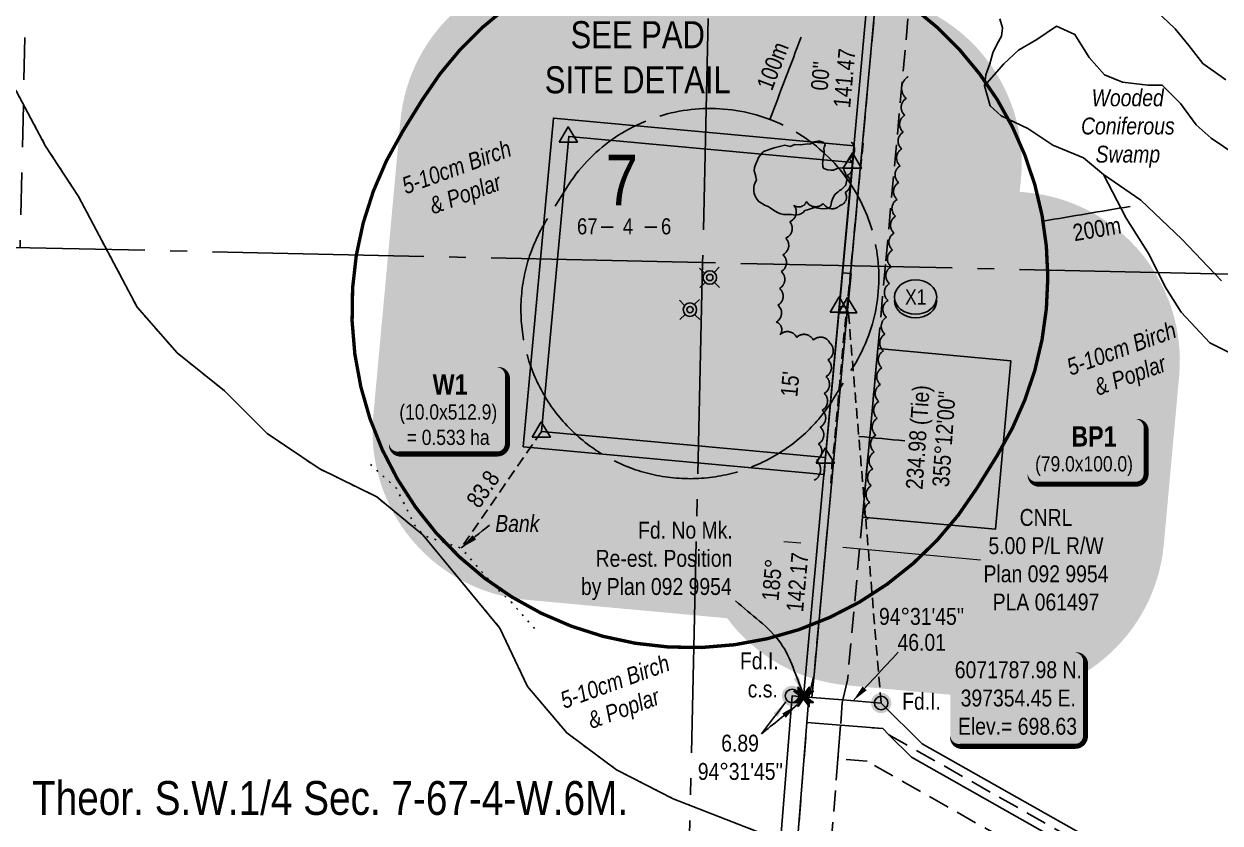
# Model space of a CAD drawing. Extents: x 395442 to 398211, y 6070208 to 6072971.
# Drawn here: x 396847 to 397555, y 6071717 to 6072190 of the extents above; entities that cross this region are included whole.
import ezdxf
from ezdxf.enums import TextEntityAlignment as Align

# ---------------------------------------------------------------- set-up
doc = ezdxf.new("R2010")
doc.units = 0
doc.header["$LTSCALE"] = 5
doc.header["$PDSIZE"] = 0.5
for name, pattern in [('0', [1, 1, 0]), ('foc-ACCESSROAD', [3.75, 2.5, -1.25]), ('foc-BUFFER', [16.75, 15, -1.75]), ('foc-LSD', [8, 5, -3]), ('foc-QUARTERLINE', [33, 25, -3, 2, -3]), ('foc-TIELINE', [1.875, 1.25, -0.625]), ('foc-TOPO', [1, 0.2, -0.8]), ('foc-WHEELTRACKS', [2, 0.4, -1.6]), ('UG_PIPE', [1.875, 1.25, -0.625])]:
    doc.linetypes.add(name, pattern=pattern)
doc.layers.get('Defpoints').update_dxf_attribs({"color": 9})
for name, color, linetype in [('10', 1, 'Continuous'), ('9', 3, 'Continuous'), ('AS-PIPE-UG', 44, 'UG_PIPE'), ('AS-ROADS', 254, 'Continuous'), ('AUX-BUFFER', 7, 'foc-BUFFER'), ('C-AR', 13, 'foc-ACCESSROAD'), ('C-RW', 13, 'Continuous'), ('C-SYMBOL', 7, 'Continuous'), ('DETAIL-T', 7, 'Continuous'), ('L-BD', 7, 'Continuous'), ('L-MON', 1, 'Continuous'), ('L-SECLBL', 7, 'Continuous'), ('L-SECQ', 8, 'foc-QUARTERLINE'), ('L-SECTION-LSD', 7, 'foc-LSD'), ('L-TIE', 7, 'foc-TIELINE'), ('P-BUFFER-H 30m', 51, 'Continuous'), ('P-CROSSINGS', 250, 'Continuous'), ('P-PROPOSED', 10, 'Continuous'), ('P-PROPOSED-H', 21, 'Continuous'), ('P-TEMP-BLOCKS', 250, 'Continuous'), ('P-TEMP-BLUE', 146, 'Continuous'), ('T-BUSH', 110, '0'), ('T-BUSH-T', 110, 'Continuous'), ('T-GENERAL', 48, 'foc-TOPO'), ('T-TIE', 201, 'foc-TIELINE'), ('T-WATER-P3', 160, 'foc-WHEELTRACKS'), ('WETLAND', 143, 'Continuous')]:
    doc.layers.add(name, color=color, linetype=linetype)
for name, color, linetype, lineweight in [('C-RW-T', 13, 'Continuous', 9), ('T-TEXT', 48, 'Continuous', 18), ('T-TIE-T', 201, 'Continuous', 18)]:
    doc.layers.add(name, color=color, linetype=linetype, lineweight=lineweight)
doc.layers.add('P-TEMP-BLUE-H', color=7, linetype='Continuous', true_color=0x99e6ff)
doc.styles.add('175L', font='ARIALN.TTF', dxfattribs={"height": 20})
doc.styles.add('80', font='ARIALN.TTF', dxfattribs={"height": 10})
doc.styles.add('80CG', font='ARIALN.TTF', dxfattribs={"height": 10})
doc.styles.add('80L', font='ARIALN.TTF', dxfattribs={"height": 10})
doc.styles.add('BOLD', font='ARIALNB.TTF')
doc.styles.add('Crossing', font='ARIALN.TTF', dxfattribs={"height": 10})
doc.styles.add('foc-LtypeFont', font='ARIALN.TTF', dxfattribs={"height": 7.349999999999999})
doc.styles.add('SIMPLEX', font='ARIALN.TTF')
doc.linetypes.add('foc-TOPO-flowdirection-NOLINE', pattern='A,0,[">",foc-LtypeFont,S=0.3,R=0,X=0,Y=-0.945],-20,[">",foc-LtypeFont,S=0.3,R=0,X=0,Y=-0.945],0', length=20)
doc.dimstyles.new('CG2011', dxfattribs={"dimscale": 5, "dimtxt": 9, "dimasz": 2, "dimexe": 0.2, "dimexo": 0.0625, "dimgap": 0.5, "dimtad": 0, "dimtih": 1, "dimtoh": 1, "dimzin": 0, "dimdsep": 46, "dimtxsty": '80CG', "dimcen": 0.1, "dimse1": 1, "dimse2": 1, "dimclrd": 256, "dimclrt": 256, "dimaunit": 1, "dimadec": 4, "dimazin": 0, "dimtfac": 0.06, "dimtofl": 0, "dimtmove": 0, "dimatfit": 1, "dimfxl": 0.2, "dimtolj": 1, "dimtzin": 0, "dimlwd": -1, "dimarcsym": 0})
doc.dimstyles.new('Compass 5 000', dxfattribs={"dimscale": 5, "dimtxt": 9, "dimasz": 2, "dimexe": 0.2, "dimexo": 0.0625, "dimgap": 0.5, "dimtad": 0, "dimtih": 1, "dimtoh": 1, "dimzin": 0, "dimdsep": 46, "dimtxsty": '80CG', "dimcen": 0.1, "dimse1": 1, "dimse2": 1, "dimclrd": 256, "dimclrt": 256, "dimaunit": 1, "dimadec": 4, "dimazin": 0, "dimtfac": 0.06, "dimtofl": 0, "dimtmove": 0, "dimatfit": 1, "dimfxl": 0.2, "dimtolj": 1, "dimtzin": 0, "dimlwd": -1, "dimarcsym": 0})

# ---------------------------------------------------------------- blocks, each defined once
blk = doc.blocks.new('fdia')
at = {"color": 255, "const_width": 1}
blk.add_lwpolyline([(-0.5, 0, 1), (0.5, 0, 1)], format="xyb", close=True, dxfattribs=at)
blk = doc.blocks.new('Fdiaa')
blk.add_blockref('fdia', (0, 0))
blk = doc.blocks.new('fdib')
at = {"color": 1, "const_width": 1.6}
blk.add_lwpolyline([(-0.3999999999996362, 0, 0.9999999999999998), (0.3999999999996362, 0, 1)], format="xyb", close=True, dxfattribs=at)
at = {"color": 1}
blk.add_circle((0, 0), 0.8, dxfattribs=at)
blk = doc.blocks.new('Fdibb')
blk.add_blockref('fdib', (0, 0))
blk = doc.blocks.new('fdicc')
for name in ['Fdibb', 'Fdiaa']:
    blk.add_blockref(name, (0, 0))
blk = doc.blocks.new('FDI')
blk.add_blockref('fdicc', (0, 0))
blk = doc.blocks.new('TRIA')
blk.add_hatch(color=255).paths.add_polyline_path([(-0.0414550714867801, 1.521379340009161), (-1.474693147280959, -0.867350786313807), (1.391783004306489, -0.867350786313807)])
blk = doc.blocks.new('TRIAA')
blk.add_blockref('TRIA', (0, 0))
blk = doc.blocks.new('TRIB')
at = {"color": 1}
blk.add_lwpolyline([(-1.121455071486707, -0.6673507863138184), (-0.0414550714867801, 1.132649213686192), (1.038544928513147, -0.6673507863138184)], close=True, dxfattribs=at)
blk = doc.blocks.new('TRIBB')
blk.add_blockref('TRIB', (0, 0))
blk = doc.blocks.new('TRICC')
for name in ['TRIAA', 'TRIBB']:
    blk.add_blockref(name, (0, 0))
blk = doc.blocks.new('plspike')
blk.add_blockref('TRICC', (0, 0))
blk = doc.blocks.new('*D502')
at = {"layer": 'C-RW-T', "transparency": 16777216}
for p, q in [((397306.8864960384, 6071882.407196675), (397296.9284180952, 6071883.321900823)), ((397331.7783313626, 6071880.120744899), (397413.2196838324, 6071872.639909412))]:
    blk.add_line(p, q, dxfattribs=at)
for points in [[(397307.0389467296, 6071884.066876332), (397306.7340453472, 6071880.747517018), (397316.8445739816, 6071881.492492529)], [(397331.9307820538, 6071881.780424556), (397331.6258806714, 6071878.461065241), (397321.8202534193, 6071881.035449047)]]:
    blk.add_solid(points, dxfattribs=at)
at = {"layer": 'Defpoints', "color": 0, "transparency": 16777216}
for p in [(397323.2910045801, 6071951.672625141), (397328.2666840178, 6071951.215581659), (397321.8202534193, 6071881.035449047)]:
    blk.add_point(p, dxfattribs=at)
at = {"layer": 'C-RW-T', "transparency": 16777216, "insert": (397451.9441040233, 6071872.639909411), "char_height": 10, "attachment_point": 5, "style": '80CG'}
blk.add_mtext('\\A1;CNRL\\P5.00 P/L R/W\\PPlan 092 9954\\PPLA 061497', dxfattribs=at)
blk = doc.blocks.new('L-SECLBL')
at = {"layer": '9', "color": 7}
for p, q in [((-5.082139060913505, -27.83004804289613), (-12.28857354467345, -27.83004804289613)), ((20.70431141927111, -27.83004804289613), (13.49787693551116, -27.83004804289613))]:
    blk.add_line(p, q, dxfattribs=at)
at = {"layer": '10', "color": 2, "style": 'SIMPLEX'}
blk.add_attdef('SEC', text='', height=30, dxfattribs=at).set_placement((0, 0), align=Align.MIDDLE)
at = {"layer": '10', "color": 5, "style": '80L'}
blk.add_attdef('TWP', text='', height=9.5, dxfattribs=at).set_placement((-14.43410290347765, -27.36845155570791), align=Align.MIDDLE_RIGHT)
blk.add_attdef('RGE', text='', height=9.5, dxfattribs=at).set_placement((3.622123863462547, -27.36845155570791), align=Align.MIDDLE_CENTER)
blk.add_attdef('MER', text='', height=9.5, dxfattribs=at).set_placement((23.16775162027989, -27.36845155570791), align=Align.MIDDLE_LEFT)
blk = doc.blocks.new('WC')
at = {"layer": 'L-MON'}
h = blk.add_hatch(color=255, dxfattribs=at)
h.dxf.hatch_style = 1
edge = h.paths.add_edge_path()
edge.add_arc((1e-16, -3.47e-14), 0.9, 0, 360)
at = {"layer": 'L-MON', "color": 240, "flags": 128}
for points in [[(-0.6221317521915455, 0.5029434191984639), (-1.231742929986921, 1.120400313844549)], [(0.5200624085104745, 0.6078939802747209), (1.126191209577769, 1.206321004927269)], [(-1.178786742863962, -1.184577638598091), (-0.5588098224687501, -0.5724784557627332)], [(1.15915571353878, -1.184577638598091), (0.5567817565693919, -0.5744511080601575)]]:
    blk.add_lwpolyline(points, dxfattribs=at)
at = {"layer": 'L-MON', "color": 240}
for radius in [0.8, 0.3730220647719884]:
    blk.add_circle((1e-16, -3.47e-14), radius, dxfattribs=at)
blk = doc.blocks.new('TEMP')
h = blk.add_hatch(color=255)
h.dxf.hatch_style = 1
h.paths.add_polyline_path([(-5.274161e-10, 0.2514284397220763), (-0.6656854269836912, 1.152061669657268), (-0.6656854269836914, 0.6656854303339061), (-1.152061663105632, 0.6656854303339061), (-0.2514284404497629, 5.273253e-10), (-1.152061661774314, -0.665685419564579), (-0.6656854224511335, -0.6656854195645793), (-0.6656854224511335, -1.152061655686338), (-5.273251e-10, -0.2514284436956587), (0.6656854183820542, -1.152061663420681), (0.6656854183820542, -0.6656854208922597), (1.152061656810019, -0.6656854053035205), (0.2514284429676993, 5.273253e-10), (1.152061671303363, 0.6656854258011663), (0.6656854287749412, 0.6656854258011663), (0.6656854131859291, 1.15206166422904)])
h.paths.add_polyline_path([(0.5656854229146121, 0.8485281473411305), (0.5656854319800914, 0.5656854258011663), (0.8485281444547581, 0.5656854258011663), (0.0831890339399251, 0), (0.8485281399220186, -0.5656854150320215), (0.5656854183820542, -0.5656854240973189), (0.5656854183820542, -0.8485281365719859), (0, -0.08318903609469999), (-0.5656854224511337, -0.8485281320390644), (-0.5656854224511337, -0.5656854195645792), (-0.8485281349258001, -0.5656854195645794), (-0.0831890328488955, 0), (-0.8485281394583584, 0.5656854303339058), (-0.5656854269836913, 0.5656854303339061), (-0.5656854269836913, 0.8485281428085727), (0, 0.0831890306941206)], flags=16)
h = blk.add_hatch(color=1)
h.dxf.hatch_style = 1
h.paths.add_polyline_path([(0, 0.0831890306941205), (-0.5656854269836911, 0.8485281428085727), (-0.5656854269836912, 0.5656854303339061), (-0.8485281394583578, 0.5656854303339061), (-0.0831890328488953, -1e-16), (-0.8485281349258001, -0.5656854195645793), (-0.5656854224511337, -0.5656854195645793), (-0.5656854224511337, -0.848528132039064), (0, -0.08318903609469999), (0.5656854183820542, -0.8485281365719856), (0.5656854183820542, -0.5656854240973191), (0.8485281399220184, -0.5656854150320213), (0.0831890339399251, -1e-16), (0.8485281444547581, 0.5656854258011663), (0.5656854319800914, 0.5656854258011663), (0.5656854229146121, 0.8485281473411308)])
at = {"color": 1}
for p, q in [((-0.0831890328488953, 0), (0.0831890339399252, 0)), ((0, 0.0831890306941205), (0, -0.08318903609469999))]:
    blk.add_line(p, q, dxfattribs=at)
at = {"color": 255, "flags": 128}
blk.add_lwpolyline([(-0.251428440449763, 5.27325e-10), (-1.152061663105632, 0.6656854303339061), (-0.6656854269836914, 0.6656854303339061), (-0.6656854269836914, 1.152061669657268), (-5.274159999999999e-10, 0.2514284397220763), (0.6656854131859291, 1.15206166422904), (0.6656854287749412, 0.6656854258011663), (1.152061671303363, 0.6656854258011663), (0.2514284429676991, 5.27325e-10), (1.152061656810019, -0.6656854053035204), (0.6656854183820542, -0.6656854208922596), (0.6656854183820542, -1.152061663420681), (-5.27325e-10, -0.2514284436956586), (-0.6656854224511335, -1.152061655686338), (-0.6656854224511335, -0.6656854195645793), (-1.152061661774314, -0.6656854195645793)], close=True, dxfattribs=at)
at = {"color": 1, "flags": 128}
blk.add_lwpolyline([(-0.0831890328488953, 0), (-0.8485281394583578, 0.5656854303339061), (-0.5656854269836913, 0.5656854303339061), (-0.5656854269836913, 0.8485281428085727), (0, 0.0831890306941205), (0.5656854229146121, 0.8485281473411305), (0.5656854319800914, 0.5656854258011663), (0.8485281444547581, 0.5656854258011663), (0.0831890339399252, 0), (0.8485281399220184, -0.5656854150320214), (0.5656854183820542, -0.5656854240973189), (0.5656854183820542, -0.8485281365719856), (0, -0.08318903609469999), (-0.5656854224511335, -0.848528132039064), (-0.5656854224511335, -0.5656854195645792), (-0.8485281349258001, -0.5656854195645792)], close=True, dxfattribs=at)
blk = doc.blocks.new('*U545')
h = blk.add_hatch(color=254)
edge = h.paths.add_edge_path()
edge.add_line((-33.99999999999998, -28.5), (33.99999999999998, -28.5))
edge.add_arc((33.99999999999999, -22.49999999999999), 6.000000000000007, 269.9999999999999, 359.9999999999999)
edge.add_line((39.99999999999999, -22.5), (39.99999999999999, 21))
edge.add_arc((33.99999999999999, 20.99999999999999), 6.000000000000007, 6.785183320455494e-14, 90.00000000000006)
edge.add_line((33.99999999999998, 27), (-33.99999999999998, 27))
edge.add_arc((-33.99999999999999, 20.99999999999999), 6.000000000000007, 89.99999999999993, 179.9999999999999)
edge.add_line((-39.99999999999999, 21), (-39.99999999999999, -22.5))
edge.add_arc((-33.99999999999999, -22.49999999999999), 6.000000000000007, 180.0000000000001, 270.0000000000001)
at = {"color": 1, "flags": 128}
blk.add_lwpolyline([(-33.99999999999998, -28.5, 3, 3, 0), (33.99999999999998, -28.5, 3, 3, 0.4142135623730951), (39.99999999999999, -22.5, 3, 3, 0), (39.99999999999999, 21, 3, 0, 0.4142135623730951), (33.99999999999998, 27, 0, 0, 0), (-33.99999999999998, 27, 0, 0, 0.4142135623730951), (-39.99999999999999, 21, 0, 0, 0), (-39.99999999999999, -22.5, 0, 3, 0.4142135623730951)], format="xyseb", close=True, dxfattribs=at)
blk.add_lwpolyline([(-24.08565101771843, -16.27558510227733, 0, 10, 0), (0, 0, 5, 5, 0)], format="xyseb", dxfattribs=at)
at = {"color": 1, "style": '80'}
blk.add_attdef('ENTER_TEXT_001', (-35.98567530695772, -4.996589358799454), '', height=10, dxfattribs=at)
blk = doc.blocks.new('xing2')
h = blk.add_hatch(color=50)
h.dxf.hatch_style = 1
edge = h.paths.add_edge_path()
edge.add_ellipse((0, 0), major_axis=(-12.5, 0), ratio=0.8162973455633619, start_angle=0, end_angle=360)
h = blk.add_hatch(color=250)
h.dxf.hatch_style = 1
edge = h.paths.add_edge_path()
edge.add_ellipse((0, -2.047489049626165), major_axis=(-12.5, 0), ratio=0.8162973455633619, start_angle=0, end_angle=180)
edge.add_line((12.5, -2.047489049626165), (12.5, 0))
edge.add_ellipse((0, 0), major_axis=(-12.5, 0), ratio=0.8162973455633619, start_angle=0, end_angle=180, ccw=False)
edge.add_line((-12.5, 0), (-12.5, -2.047489049626165))
at = {"color": 250}
blk.add_ellipse((0, 0), major_axis=(-12.5, 0), ratio=0.8162973455633619, dxfattribs=at)
blk.add_ellipse((0, -2.047489049626165), major_axis=(-12.5, 0), ratio=0.8162973455633619, start_param=0, end_param=3.141592653589793, dxfattribs=at)
at = {"color": 250, "style": 'Crossing'}
blk.add_attdef('CROSSING', text='', height=9, dxfattribs=at).set_placement((0.08916442567715421, 0.0199513138486509), align=Align.MIDDLE_CENTER)
at = {"color": 250, "style": 'Crossing', "flags": 1}
for tag, p in [('OWNER', (0.08916442567715421, -12.49201765665748)), ('DESCRIPTION', (0.08916442567715421, -25.770021277247)), ('LOCATION', (0.08916442567715421, -39.30337514164421)), ('DWG_REF', (0.08916442567715421, -52.83672900604233))]:
    blk.add_attdef(tag, text='', height=9, dxfattribs=at).set_placement(p, align=Align.MIDDLE_CENTER)
blk = doc.blocks.new('*U554')
at = {"true_color": 0x99e6ff}
h = blk.add_hatch(color=141, dxfattribs=at)
edge = h.paths.add_edge_path()
edge.add_line((-28.99999999999999, -32.83806796853908), (28.99999999999998, -32.83806796853908))
edge.add_arc((28.99999999999998, -26.83806796853908), 6, 270, 360)
edge.add_line((34.99999999999998, -26.83806796853908), (34.99999999999999, 12.5))
edge.add_arc((28.99999999999999, 12.5), 6, 0, 90)
edge.add_line((28.99999999999999, 18.5), (-28.99999999999999, 18.5))
edge.add_arc((-28.99999999999999, 12.5), 6, 90, 180)
edge.add_line((-34.99999999999999, 12.5), (-34.99999999999999, -26.83806796853908))
edge.add_arc((-28.99999999999999, -26.83806796853908), 6, 180, 270)
at = {"color": 250, "flags": 128}
blk.add_lwpolyline([(-28.99999999999999, -32.83806796853908, 3, 3, 0), (28.99999999999998, -32.83806796853908, 3, 3, 0.414213562373095), (34.99999999999998, -26.83806796853908, 3, 3, 0), (34.99999999999999, 12.5, 3, 0, 0.414213562373095), (28.99999999999999, 18.5, 0, 0, 0), (-28.99999999999999, 18.5, 0, 0, 0.414213562373095), (-34.99999999999999, 12.5, 0, 0, 0), (-34.99999999999999, -26.83806796853908, 0, 3, 0.414213562373095)], format="xyseb", close=True, dxfattribs=at)
at = {"flags": 128}
blk.add_lwpolyline([(22.10546551255093, -7.399675628623726, 0, 7.5, 0), (-3.398394867633904e-15, 0, 0, 0, 0)], format="xyseb", dxfattribs=at)
at = {"color": 250}
for tag, p, height, style in [('TEMP_AREA_W1_001', (-9.212824010914055, 2.244292974654144), 12, 'BOLD'), ('ENTER_TEXT_001', (-30.65893587994544, -12.47010782646594), 9, '80')]:
    blk.add_attdef(tag, p, '', height=height, dxfattribs=dict(at, style=style))
blk = doc.blocks.new('*U613')
at = {"true_color": 0x99e6ff}
h = blk.add_hatch(color=141, dxfattribs=at)
edge = h.paths.add_edge_path()
edge.add_line((-28.99999999999999, -20), (28.99999999999999, -20))
edge.add_arc((28.99999999999999, -14), 6, 270, 360)
edge.add_line((34.99999999999999, -14), (34.99999999999999, 12.5))
edge.add_arc((28.99999999999999, 12.5), 6, 0, 90)
edge.add_line((28.99999999999999, 18.5), (-28.99999999999999, 18.5))
edge.add_arc((-28.99999999999999, 12.5), 6, 90, 180)
edge.add_line((-34.99999999999999, 12.5), (-34.99999999999999, -14))
edge.add_arc((-28.99999999999999, -14), 6, 180, 270)
at = {"color": 250, "flags": 128}
blk.add_lwpolyline([(-28.99999999999999, -20, 3, 3, 0), (28.99999999999999, -20, 3, 3, 0.414213562373095), (34.99999999999999, -14, 3, 3, 0), (34.99999999999999, 12.5, 3, 0, 0.414213562373095), (28.99999999999999, 18.5, 0, 0, 0), (-28.99999999999999, 18.5, 0, 0, 0.414213562373095), (-34.99999999999999, 12.5, 0, 0, 0), (-34.99999999999999, -14, 0, 3, 0.414213562373095)], format="xyseb", close=True, dxfattribs=at)
at = {"flags": 128}
blk.add_lwpolyline([(-20.72444676234902, -16.02035228926147, 0, 7.5, 0), (-3.398394867633905e-15, 0, 0, 0, 0)], format="xyseb", dxfattribs=at)
at = {"color": 250}
for tag, p, height, style in [('TEMP_AREA_W1_001', (-9.212824010914055, 2.244292974654144), 12, 'BOLD'), ('ENTER_TEXT_001', (-30.65893587994544, -12.47010782646594), 9, '80')]:
    blk.add_attdef(tag, p, '', height=height, dxfattribs=dict(at, style=style))

msp = doc.modelspace()

# ---------------------------------------------------------------- hatches: boundary and pattern name
at = {"layer": 'P-BUFFER-H 30m'}
h = msp.add_hatch(color=256, dxfattribs=at)
h.dxf.hatch_style = 1
edge = h.paths.add_edge_path()
edge.add_arc((397343.3952470022, 6071897.958730039), 99.96222500042072, 216.7865394539266, 264.794224283757)
edge.add_line((397334.3253774274, 6071798.408823495), (397413.0106881576, 6071791.239901589))
edge.add_arc((397422.0805577325, 6071890.789808134), 99.96222500040824, 264.794224283757, 354.7942533579258)
edge.add_line((397521.6304688785, 6071881.719989074), (397530.7050059136, 6071981.321684516))
edge.add_arc((397431.1550947675, 6071990.391503573), 99.96222499991538, 354.7942533589916, 444.7942778175129)
edge.add_line((397440.2248713289, 6072089.941418592), (397436.4270107877, 6072090.287433418))
edge.add_line((397436.4270107877, 6072090.287433418), (397437.1797969756, 6072098.480839758))
edge.add_arc((397337.6368298772, 6072107.62655616), 99.96222500155548, 354.7505692515588, 444.750569252247)
edge.add_line((397346.7825462786, 6072207.169523259), (397178.7540178188, 6072222.607492542))
edge.add_arc((397169.6083014202, 6072123.064525443), 99.96222500101433, 84.75056925384119, 174.7505692542218)
edge.add_line((397070.0653343217, 6072132.210241841), (397054.0328934719, 6071957.71142052))
edge.add_arc((397153.5758605676, 6071948.565704121), 99.96222499854946, 174.7505692535439, 264.7505692539272)
edge.add_line((397144.4301441694, 6071849.022737026), (397263.3382921477, 6071838.0978045))
at = {"layer": 'P-PROPOSED-H'}
h = msp.add_hatch(color=256, dxfattribs=at)
h.dxf.hatch_style = 1
h.paths.add_polyline_path([(397337.6368298787, 6072107.626556158), (397169.6083014187, 6072123.064525441), (397153.575860569, 6071948.56570412), (397321.6043890287, 6071933.127734841)])
h.paths.add_polyline_path([(397329.8156413177, 6072022.499893419), (397331.5292759768, 6072041.151278484), (397331.6447846, 6072042.408486838)], flags=17)
h = msp.add_hatch(color=256, dxfattribs=at)
h.dxf.hatch_style = 1
h.paths.add_polyline_path([(397329.8156413177, 6072022.499893419), (397334.7927896725, 6072022.042607598), (397336.621932955, 6072041.951201017), (397331.6447846, 6072042.408486838)])
at = {"layer": 'P-TEMP-BLUE-H'}
h = msp.add_hatch(color=256, dxfattribs=at)
h.dxf.hatch_style = 1
h.paths.add_polyline_path([(397320.6898173889, 6071923.173438131), (397142.7069922192, 6071939.52597905), (397160.5685763491, 6072133.933393796), (397338.5514015185, 6072117.580852868), (397337.6368298787, 6072107.626556158), (397169.6083014187, 6072123.064525441), (397153.575860569, 6071948.56570412), (397321.6043890287, 6071933.127734841)])
h = msp.add_hatch(color=256, dxfattribs=at)
h.dxf.hatch_style = 1
h.paths.add_polyline_path([(397431.1550947675, 6071990.391503574), (397422.0805577324, 6071890.789808133), (397343.3952470022, 6071897.958730039), (397352.4697853602, 6071997.560351231)])

# ---------------------------------------------------------------- linework, layer by layer
at = {"layer": 'AS-PIPE-UG', "flags": 128}
msp.add_lwpolyline([(397343.828, 6072119.047), (397341.063, 6072092.486999995), (397337.49, 6072055.432999996), (397336.1330000003, 6072040.773999996), (397334.59, 6072025.153), (397332.501, 6072007.04), (397331.189, 6071991.729), (397329.9, 6071977.619), (397328.529, 6071961.278), (397327.102, 6071944.524999996), (397325.3560000003, 6071929.18), (397324.72, 6071917.998)], dxfattribs=at)
at = {"layer": 'AS-ROADS', "const_width": 5.997733500000004, "flags": 128}
msp.add_lwpolyline([(397333.118, 6071915.288), (397340.737, 6072006.165999996), (397352.672, 6072122.903)], dxfattribs=at)
at = {"layer": 'AUX-BUFFER', "color": 251, "linetype": 'foc-BUFFER', "const_width": 1.999244500000002, "flags": 128}
msp.add_lwpolyline([(397083.1282745392, 6072144.890866831), (397071.3552745394, 6072125.883866831, 0.4142135623730949), (397136.0421331695, 6071850.647274539, 0.414213562373095), (397411.2787254608, 6071915.33413317), (397423.0517254611, 6071934.34113317, 0.4142135623730951), (397358.3648668305, 6072209.577725457, 0.4142135623730951)], format="xyb", close=True, dxfattribs=at)
at = {"layer": 'AUX-BUFFER', "color": 251, "linetype": 'foc-BUFFER', "flags": 128}
msp.add_lwpolyline([(397338.0708627304, 6071986.978566585, 0.9999999999999999), (397168.1091372697, 6072092.253433415), (397156.3361372696, 6072073.246433415, 0.9999999999999999), (397326.2978627303, 6071967.971566585)], format="xyb", close=True, dxfattribs=at)
at = {"layer": 'C-AR'}
for points in [[(397377.1186646939, 6072267.377421691), (397357.013740427, 6072047.299212684), (397334.5547041213, 6071801.458996668), (397331.7794311708, 6071789.755445972), (397331.4368727673, 6071788.311136437), (397330.4578043569, 6071774.87831796), (397328.86851861, 6071754.868590249), (397312.081149013, 6071543.516330826), (397235.1747840161, 6071408.989602275), (397232.8430841407, 6071410.445290899), (397218.1955033645, 6071419.55533166), (397233.6680739287, 6071446.64803709), (397274.5983313749, 6071518.242569689), (397284.5378106691, 6071535.629581599), (397292.5001583262, 6071549.558361702), (397310.5194383042, 6071776.413839683), (397311.6086599026, 6071791.360227664), (397314.7591428002, 6071804.663906136), (397336.9727538653, 6072047.73827699), (397355.7184946995, 6072252.935740544)], [(398144.1084866096, 6071559.371546079), (398074.3140736737, 6071560.552588847), (398044.1544620736, 6071561.063485912), (397888.691834531, 6071563.694783306), (397738.1635513284, 6071666.952939014), (397491.9216161538, 6071671.039350586), (397346.1423114325, 6071753.507238259), (397328.86851861, 6071754.868590249), (397330.4571457763, 6071774.869723415), (397355.3681507601, 6071772.839669825), (397359.0356485593, 6071769.182426336), (397497.33877491, 6071690.950481685), (397744.5123814329, 6071686.847606465), (397895.0450237363, 6071583.586739754), (398044.6064766045, 6071581.055919134), (398074.7659567338, 6071580.545123648), (398144.5604564202, 6071579.36416384)]]:
    msp.add_lwpolyline(points, dxfattribs=at)
at = {"layer": 'C-RW'}
for points in [[(397355.7184946995, 6072252.935740544), (397336.9727538653, 6072047.73827699), (397314.7489230685, 6071804.636908686), (397313.5075071529, 6071791.20856466), (397311.6086302798, 6071791.358926903), (397308.5247393205, 6071791.605053654), (397331.9505392718, 6072047.848429621), (397350.3131114019, 6072248.713790962)], [(397290.960527287, 6071656.866909219), (397301.736, 6071792.150999995), (397308.5247393205, 6071791.605053654), (397311.6086302798, 6071791.358926903), (397313.5075071529, 6071791.20856466), (397331.7794311708, 6071789.755445972), (397354.3612965698, 6071787.963021135), (397378.7761066457, 6071763.746798849), (397498.6888623487, 6071695.926333607)], [(397495.9845172734, 6071685.972021913), (397372.3655839257, 6071755.891431893), (397359.0356485593, 6071769.182426336), (397355.3681507601, 6071772.839669825), (397330.4571457763, 6071774.869723415), (397310.5194383042, 6071776.413839683), (397292.5001583262, 6071549.558361702)]]:
    msp.add_lwpolyline(points, dxfattribs=at)
at = {"layer": 'L-SECLBL', "flags": 128}
msp.add_lwpolyline([(397248.820829181, 6072048.489916709, 0, 4.998111250000004, 0), (397231.268068247, 6072062.862021589, 0, 0, 0)], format="xyseb", dxfattribs=at)
at = {"layer": 'L-SECQ'}
for p, q in [((397267.1472361748, 6072852.62157351), (397248.820829181, 6072048.489916709)), ((397248.820829181, 6072048.489916709), (396441.4256501181, 6072066.124441883)), ((397248.820829181, 6072048.489916709), (397230.4949367986, 6071244.360065911)), ((398056.210653793, 6072030.857910187), (397248.820829181, 6072048.489916709))]:
    msp.add_line(p, q, dxfattribs=at)
at = {"layer": 'L-SECTION-LSD'}
msp.add_line((396863.523583107, 6072861.437479129), (396845.1232396495, 6072057.307179295), dxfattribs=at)
at = {"layer": 'L-TIE'}
msp.add_line((397354.454, 6071787.975), (397334.7927896725, 6072022.042607598), dxfattribs=at)
at = {"layer": 'P-PROPOSED', "flags": 128}
for points in [[(397337.6368298787, 6072107.626556158), (397169.6083014187, 6072123.064525441), (397153.575860569, 6071948.56570412), (397321.6043890287, 6071933.127734841)], [(397329.8156413177, 6072022.499893419), (397334.7927896725, 6072022.042607598), (397336.621932955, 6072041.951201017), (397331.6447846, 6072042.408486838)]]:
    msp.add_lwpolyline(points, close=True, dxfattribs=at)
at = {"layer": 'P-TEMP-BLUE', "flags": 128}
msp.add_lwpolyline([(397320.6898173889, 6071923.173438131), (397142.7069922192, 6071939.52597905), (397160.5685763491, 6072133.933393796), (397338.5514015185, 6072117.580852868), (397337.6368298787, 6072107.626556158), (397169.6083014187, 6072123.064525441), (397153.575860569, 6071948.56570412), (397321.6043890287, 6071933.127734841)], close=True, dxfattribs=at)
at = {"layer": 'P-TEMP-BLUE'}
msp.add_lwpolyline([(397431.1550947675, 6071990.391503574), (397422.0805577324, 6071890.789808133), (397343.3952470022, 6071897.958730039), (397352.4697853602, 6071997.560351231), (397431.1550947675, 6071990.391503574)], close=True, dxfattribs=at)
at = {"layer": 'T-BUSH', "flags": 128}
for points in [[(397346.7511073178, 6071896.627202175, -0.52056705), (397347.6540644285, 6071906.582559161, -0.52056705), (397348.5570215394, 6071916.537916147, -0.52056705), (397349.4599786501, 6071926.493273133, -0.52056705), (397350.362935761, 6071936.44863012, -0.52056705), (397351.2658928718, 6071946.403987106, -0.52056705), (397352.1688499825, 6071956.359344093, -0.52056705), (397353.0718070933, 6071966.314701079, -0.52056705), (397353.9747642041, 6071976.270058065, -0.52056705), (397354.877721315, 6071986.225415051, -0.52056705), (397355.7806784257, 6071996.180772038, -0.52056705), (397356.6836355365, 6072006.136129024, -0.52056705), (397357.5865926473, 6072016.091486011, -0.52056705), (397358.4895497581, 6072026.046842998, -0.52056705), (397359.3925068689, 6072036.002199983, -0.52056705), (397360.2954639797, 6072045.957556969, -0.52056705), (397361.1984210904, 6072055.912913956, -0.52056705), (397362.1013782013, 6072065.868270943, -0.52056705), (397363.0043353121, 6072075.823627929, -0.52056705), (397363.9072924228, 6072085.778984915, -0.52056705), (397364.8102495337, 6072095.734341901, -0.52056705), (397365.7132066444, 6072105.689698888, -0.52056705), (397366.6161637552, 6072115.645055874, -0.52056705), (397367.519120866, 6072125.600412861, -0.52056705), (397368.4220779768, 6072135.555769847, -0.52056705), (397369.3250350876, 6072145.511126833, -0.52056705), (397370.4941276701, 6072158.400702505, -0.52056705)], [(397336.6833935448, 6072119.728456985, -0.52056705), (397335.4952035956, 6072109.803102135, -0.52056705), (397334.3070136463, 6072099.877747283, -0.52056705), (397333.118823697, 6072089.952392433, -0.52056705), (397330.1402608044, 6072082.299013868, -0.52056705), (397320.2122146439, 6072083.46450248, -0.52056705), (397310.2841684834, 6072084.629991087, -0.52056705), (397302.7522406453, 6072082.339725343, -0.52056705), (397300.3624042665, 6072072.633379663, -0.52056705), (397297.972567888, 6072062.927033993, -0.52056705), (397296.2867099902, 6072053.10055127, -0.52056705), (397295.3221755557, 6072043.1509715, -0.52056705), (397294.3576411207, 6072033.20139173, -0.52056705), (397293.393106686, 6072023.251811961, -0.52056705), (397292.4285722515, 6072013.302232191, -0.52056705), (397294.6061698567, 6072005.773791668, -0.52056705), (397304.4729227876, 6072004.170154906, -0.52056705), (397314.3396757189, 6072002.56651814, -0.52056705), (397324.0735788303, 6072000.862193574, -0.52056705), (397322.9504703394, 6071990.929263916, -0.52056705), (397321.8273618492, 6071980.996334258, -0.52056705), (397320.7042533584, 6071971.0634046, -0.52056705), (397319.5811448679, 6071961.130474938, -0.52056705), (397318.4580363773, 6071951.197545281, -0.52056705), (397317.3349278868, 6071941.264615622, -0.52056705), (397316.2118193962, 6071931.33168597, -0.52056705), (397314.8931211027, 6071919.668932548, -0.52056705)]]:
    msp.add_lwpolyline(points, format="xyb", dxfattribs=at)
at = {"layer": 'T-GENERAL', "flags": 128}
msp.add_lwpolyline([(397052.412, 6071929.047), (397067.712, 6071914.933999996), (397078.705, 6071892.908), (397079.112, 6071892.398), (397084.577, 6071886.667999995), (397106.027, 6071879.644999995), (397127.708, 6071854.783), (397135.517, 6071847.777), (397150.0300000003, 6071831.382)], dxfattribs=at)
at = {"layer": 'T-TIE', "flags": 128}
msp.add_lwpolyline([(397153.575860569, 6071948.56570412), (397106.027, 6071879.644999995)], dxfattribs=at)
at = {"layer": 'T-WATER-P3', "linetype": 'foc-TOPO-flowdirection-NOLINE', "flags": 128}
msp.add_lwpolyline([(397435.0337331333, 6071607.565984282), (397304.842853731, 6071702.78306804), (397231.397548166, 6071731.312118582), (397197.8028186643, 6071748.501313956), (397168.518650502, 6071770.279263289), (397145.2319686859, 6071797.734354674), (397128.9887897308, 6071832.267412252), (397083.2588424533, 6071887.5152224), (397056.0657455464, 6071909.896950137), (397021.9816334107, 6071926.564307018), (396991.2488933714, 6071947.366142793), (396965.9578811227, 6071972.612920488), (396937.9888356682, 6071995.01313203), (396914.3459669156, 6072022.061791766), (396879.7018681129, 6072087.558162581), (396860.2086539271, 6072117.359897903), (396842.7959029002, 6072150.080225527), (396819.4386111223, 6072177.122902549), (396790.0387407762, 6072198.903325194), (396753.8137307612, 6072212.76995943), (396716.4477509359, 6072202.403415879), (396681.0710002591, 6072217.140300604), (396662.9788864094, 6072248.630165008), (396641.3407609536, 6072278.125193022), (396606.4468549942, 6072343.03415559), (396577.6719897382, 6072363.67274728), (396558.3757492206, 6072394.122716609), (396538.3769799538, 6072472.634987787), (396521.2737666052, 6072505.763960328), (396523.5926014995, 6072550.555059776), (396538.4636523761, 6072583.969987893), (396550.0749920699, 6072622.560354107)], dxfattribs=at)
at = {"layer": 'T-WATER-P3', "flags": 128}
msp.add_lwpolyline([(397435.0337331333, 6071607.565984282), (397304.842853731, 6071702.78306804), (397231.397548166, 6071731.312118582), (397197.8028186643, 6071748.501313956), (397168.518650502, 6071770.279263289), (397145.2319686859, 6071797.734354674), (397128.9887897308, 6071832.267412252), (397083.2588424533, 6071887.5152224), (397056.0657455464, 6071909.896950137), (397021.9816334107, 6071926.564307018), (396991.2488933714, 6071947.366142793), (396965.9578811227, 6071972.612920488), (396937.9888356682, 6071995.01313203), (396914.3459669156, 6072022.061791766), (396879.7018681129, 6072087.558162581), (396860.2086539271, 6072117.359897903), (396842.7959029002, 6072150.080225527), (396819.4386111223, 6072177.122902549), (396790.0387407762, 6072198.903325194), (396753.8137307612, 6072212.76995943), (396716.4477509359, 6072202.403415879), (396681.0710002591, 6072217.140300604), (396662.9788864094, 6072248.630165008), (396641.3407609536, 6072278.125193022), (396606.4468549942, 6072343.03415559), (396577.6719897382, 6072363.67274728), (396558.3757492206, 6072394.122716609), (396538.3769799538, 6072472.634987787), (396521.2737666052, 6072505.763960328), (396523.5926014995, 6072550.555059776), (396538.4636523761, 6072583.969987893), (396550.0749920699, 6072622.560354107)], dxfattribs=at)
at = {"layer": 'WETLAND'}
for points in [[(397516.8118026932, 6072197.521274943), (397528.2718026921, 6072186.716074953), (397536.4575026911, 6072176.893274958), (397544.6432026905, 6072166.088074966), (397558.3952026895, 6072156.592674981)], [(397564.3133026877, 6072112.265674987), (397549.6365026886, 6072122.050174974), (397540.7154026907, 6072129.820274965), (397531.5064026915, 6072142.482574956), (397520.5938026931, 6072153.317574948), (397512.2252026925, 6072153.418174938), (397497.2607026944, 6072155.144774928), (397486.6129026953, 6072159.461474918), (397477.4040026969, 6072169.82157491), (397469.0584026994, 6072183.347174904), (397458.1228026989, 6072188.239374892), (397446.6116027012, 6072180.469374883), (397435.6760027017, 6072174.13827487), (397427.0426027023, 6072166.080374866), (397415.6361027025, 6072152.99067486), (397416.3386027031, 6072159.488174858), (397418.7819027038, 6072166.071574857), (397420.5662027036, 6072172.443874862), (397423.1151027011, 6072177.796474865), (397425.6639027026, 6072182.384474863), (397426.1737027026, 6072187.227374867), (397424.644402702, 6072192.580074862)], [(397555.6619026883, 6072037.658974981), (397532.279802692, 6072062.389974961), (397507.9985026929, 6072085.322374937), (397486.0335026958, 6072100.602374921), (397474.0861026968, 6072110.441374909), (397455.9101027001, 6072117.956074892), (397441.1758027029, 6072127.778974882), (397425.4592027027, 6072135.309774864), (397418.9106027047, 6072141.203474861), (397417.1509027029, 6072147.538374862), (397415.636102704, 6072152.990674857), (397427.0426027023, 6072166.080374869), (397435.6760027017, 6072174.13827487), (397446.6116027012, 6072180.469374883), (397458.1228026989, 6072188.239374892), (397469.0584026994, 6072183.347174902), (397477.4040026985, 6072169.821574911), (397486.6129026953, 6072159.461474917), (397497.260702696, 6072155.144774927), (397512.2252026942, 6072153.418174941), (397512.2252026942, 6072153.418174941), (397520.5938026916, 6072153.317574948), (397531.5064026898, 6072142.482574955), (397540.7154026923, 6072129.820274965), (397549.6365026903, 6072122.050174977), (397564.3133026895, 6072112.265674991)], [(397564.289002687, 6071993.205674988), (397548.8998026888, 6072001.063974971), (397531.8735026907, 6072019.072574958), (397522.3781026916, 6072034.134274952), (397512.8827026935, 6072053.125174941), (397499.4581026943, 6072074.735474932), (397486.0335026958, 6072100.602374918), (397507.9985026929, 6072085.322374937), (397532.279802692, 6072062.38997496), (397555.6619026883, 6072037.658974981)]]:
    msp.add_lwpolyline(points, dxfattribs=at)
msp.add_lwpolyline([(397305.8641027155, 6072076.945474763), (397303.8596027144, 6072076.544574762), (397301.1200027151, 6072076.878574758), (397298.8482027142, 6072076.811774757), (397296.7101027142, 6072076.878574754), (397295.0396027145, 6072077.346374752), (397293.4360027162, 6072077.94767475), (397291.6988027173, 6072078.816374753), (397290.0951027165, 6072079.818574749), (397288.8256027171, 6072080.75407475), (397287.6229027165, 6072081.622674748), (397285.4179027161, 6072082.491274744), (397284.0147027167, 6072083.293074739), (397282.3443027162, 6072084.36217474), (397281.0748027168, 6072085.698574743), (397280.072502718, 6072087.302174741), (397279.4043027169, 6072089.30667474), (397279.1984027177, 6072090.645074736), (397279.1371027179, 6072091.043974739), (397279.2039027181, 6072092.848074738), (397279.3375027187, 6072094.184374738), (397280.0057027171, 6072095.787974742), (397280.6739027173, 6072097.124374741), (397280.6672027179, 6072097.169374739), (397280.4066027174, 6072098.928474739), (397280.2888027172, 6072099.438974741), (397280.0057027172, 6072100.665674737), (397279.4043027167, 6072102.737074738), (397279.5380027167, 6072104.741574738), (397280.4066027172, 6072106.812874739), (397281.2752027177, 6072109.08467474), (397281.8098027182, 6072110.688374742), (397284.5219027159, 6072113.711774743), (397284.9157027166, 6072114.194374745), (397291.1414027163, 6072116.371674749), (397294.3531027162, 6072117.09627475), (397297.5019027143, 6072117.877974752), (397300.6897027146, 6072117.081774759), (397303.4739027142, 6072118.33567476), (397306.5792027152, 6072118.153674763), (397309.5978027125, 6072118.400274763), (397312.6078027143, 6072118.739874765), (397313.8047027146, 6072119.307774769), (397314.9165027136, 6072119.863774768), (397315.7290027136, 6072119.99197477), (397317.1830027135, 6072120.163074773), (397317.6799027139, 6072120.184674772), (397318.1666027134, 6072120.20587477), (397320.1764027124, 6072119.607174773), (397320.946202712, 6072118.880174773), (397321.2455027133, 6072118.024874775), (397320.8509027128, 6072116.998974777), (397320.8179027131, 6072116.913074773), (397320.5613027125, 6072115.758474777), (397320.6896027121, 6072114.603874775), (397320.6468027128, 6072113.577574774), (397320.6041027132, 6072112.422874776), (397320.4330027121, 6072111.182774775), (397320.0054027138, 6072109.429474774), (397319.962602712, 6072108.146574775), (397319.8343027134, 6072106.607074772), (397319.8539027125, 6072106.397974775), (397319.9626027123, 6072105.238674773), (397320.2192027121, 6072104.725574774), (397320.5613027143, 6072104.041274773), (397322.6139027132, 6072103.228774778), (397324.7949027129, 6072103.05777478), (397326.2488027125, 6072103.057774779), (397328.3870027132, 6072103.99857478), (397328.9617027126, 6072104.217474781), (397329.2850027125, 6072104.340674785), (397331.5942027134, 6072104.511674784), (397332.3212027104, 6072103.699174789), (397332.6205027109, 6072102.715674787), (397333.2192027109, 6072101.774874788), (397333.5186027117, 6072100.620274787), (397333.6168027107, 6072100.283474787), (397333.8179027106, 6072099.593974787), (397334.1173027114, 6072098.225474789), (397334.1173027105, 6072097.455774787), (397334.0317027106, 6072096.429474788), (397333.7324027115, 6072095.360374789), (397333.4758027104, 6072094.505074788), (397333.4690027102, 6072094.428274788), (397333.2760027104, 6072094.057474785), (397330.9796027121, 6072091.623674784), (397329.7554027134, 6072091.169574784), (397329.1960027124, 6072090.516874782), (397328.9857027123, 6072090.271574783), (397328.0403027133, 6072089.44737478), (397327.3179027133, 6072088.81757478), (397326.2488027134, 6072087.406374784), (397325.6929027132, 6072085.952474778), (397325.1370027128, 6072084.37017478), (397324.9659027132, 6072082.91627478), (397324.4100027126, 6072081.505074781), (397323.5120027126, 6072080.73537478), (397322.4429027131, 6072080.350474778), (397320.0481027133, 6072080.179374777), (397318.3804027141, 6072080.393274775), (397315.9856027149, 6072080.906374774), (397314.9593027133, 6072080.991874771), (397313.2488027136, 6072080.43597477), (397310.9396027132, 6072079.708974768), (397309.2718027138, 6072079.153074767), (397308.3259027126, 6072078.094874767), (397306.9370027131, 6072077.187774761), (397305.8641027155, 6072076.945474763)], close=True, dxfattribs=at)

# ---------------------------------------------------------------- block references
at = {"layer": 'DETAIL-T'}
ref = msp.add_blockref('*U545', (397435.2825235419, 6071790.86278388), dxfattribs=at)
ref.add_attrib('ENTER_TEXT_001', '6071787.98 N.', (397397.987162014, 6071802.635180424), dxfattribs={"layer": '0', "color": 1, "height": 10.00000000000001, "style": '80'})
ref.add_attrib('ENTER_TEXT_002', '397354.45 E.', (397401.4626053973, 6071785.927586063), dxfattribs={"layer": '0', "color": 1, "height": 10.00000000000001, "style": '80'})
ref.add_attrib('ENTER_TEXT_003', 'Elev.= 698.63', (397399.9073530099, 6071769.219991702), dxfattribs={"layer": '0', "color": 1, "height": 10.00000000000001, "style": '80'})
at = {"layer": 'L-MON'}
for name, p, xscale, yscale, zscale in [('plspike', (397169.6, 6072123.055), 4.998111250000003, 4.998111250000003, 4.998111250000003), ('plspike', (397337.632, 6072107.627), 4.998111250000003, 4.998111250000003, 4.998111250000003), ('WC', (397253.09, 6072039.616), 4.998111250000003, 4.998111250000003, 4.998111250000003), ('WC', (397241.317, 6072020.609), 4.998111250000003, 4.998111250000003, 4.998111250000003), ('plspike', (397329.817, 6072022.501), 4.998111250000003, 4.998111250000003, 4.998111250000003), ('plspike', (397334.786, 6072022.042), 4.998111250000003, 4.998111250000003, 4.998111250000003), ('plspike', (397153.579, 6071948.548), 4.998111250000003, 4.998111250000003, 4.998111250000003), ('plspike', (397321.604, 6071933.114), 4.998111250000003, 4.998111250000003, 4.998111250000003), ('FDI', (397301.736, 6071792.150999995), 5.000000000000004, 5.000000000000004, 5.000000000000004), ('TEMP', (397308.6018897857, 6071791.607125881), 4.998111250000004, 4.998111250000004, 4.998111250000004), ('FDI', (397354.454, 6071787.975), 5.000000000000004, 5.000000000000004, 5.000000000000004)]:
    msp.add_blockref(name, p, dxfattribs=dict(at, xscale=xscale, yscale=yscale, zscale=zscale))
at = {"layer": 'L-SECLBL', "xscale": 0.99962225, "yscale": 0.99962225, "zscale": 0.99962225}
msp.add_blockref('L-SECLBL', (397201.0690806442, 6072097.243711204), dxfattribs=at).add_auto_attribs({'SEC': '7', 'TWP': '67', 'RGE': '4', 'MER': '6'})
at = {"layer": 'P-CROSSINGS', "xscale": 0.99962225, "yscale": 0.99962225, "zscale": 0.99962225}
msp.add_blockref('xing2', (397374.7923047507, 6072028.060011285), dxfattribs=at).add_auto_attribs({'CROSSING': 'X1'})
at = {"layer": 'P-TEMP-BLOCKS'}
ref = msp.add_blockref('*U554', (397098.3828933891, 6071968.082921695), dxfattribs=at)
ref.add_attrib('TEMP_AREA_W1_001', 'W1', (397089.1700693782, 6071970.327214669), dxfattribs={"layer": '0', "color": 250, "height": 12.00000000000001, "style": 'BOLD'})
ref.add_attrib('ENTER_TEXT_001', '(10.0x512.9)', (397069.4398510971, 6071955.612813869), dxfattribs={"layer": '0', "color": 250, "height": 9.000000000000007, "style": '80'})
ref.add_attrib('ENTER_TEXT_002', '= 0.533 ha', (397073.8139984368, 6071940.575978943), dxfattribs={"layer": '0', "color": 250, "height": 9.000000000000007, "style": '80'})
msp.add_blockref('*U613', (397476.139749007, 6071937.406045783), dxfattribs=at).add_auto_attribs({'TEMP_AREA_W1_001': 'BP1', 'ENTER_TEXT_001': '(79.0x100.0)'})

# ---------------------------------------------------------------- texts
at = {"layer": 'AUX-BUFFER', "char_height": 9.996222500000005, "attachment_point": 1, "style": '80L'}
for s, insert, rotation in [('100m', (397280.5092290975, 6072153.116364032), 69.19193884575564), ('200m', (397467.1270441092, 6072070.899792526), 9.596527339591173)]:
    msp.add_mtext_dynamic_manual_height_columns(s, width=6.846909600560616, gutter_width=45, heights=[0], dxfattribs=dict(at, insert=insert, rotation=rotation))
at = {"layer": 'C-SYMBOL', "color": 3, "style": '175L'}
msp.add_text('Theor. S.W.1/4 Sec. 7-67-4-W.6M.', height=19.99244500000001, dxfattribs=at).set_placement((397028.4885591632, 6071715.815705829), align=Align.BOTTOM_CENTER)
at = {"layer": 'DETAIL-T', "color": 3, "insert": (397210.4642714324, 6072169.778989956), "char_height": 15.99395600000001, "width": 109.433789011569, "attachment_point": 5, "style": '80CG', "bg_fill": 1, "box_fill_scale": 1.15, "bg_fill_color": 51, "bg_fill_transparency": 0}
msp.add_mtext('SEE PAD\\PSITE DETAIL', dxfattribs=at)
at = {"layer": 'L-BD', "style": '80L'}
for s, height, rotation, p in [('141.47', 9.996222500000007, 84.75059999999239, (397332.6937681125, 6072157.513995932)), ("00''", 9.996222500000007, 84.75059999999239, (397318.5088953014, 6072158.817260521)), ("15'", 9.996222500000007, 84.75059999999239, (397300.6050100031, 6071976.549822175)), ('234.98 (Tie)', 9.996222500000005, 86.0125, (397377.3021392608, 6071945.05644098)), ("355°12'00''", 9.996222500000005, 86.0125, (397391.5122731276, 6071944.065880156)), ('185°', 9.996222500000007, 84.75059999999239, (397289.8601147356, 6071860.765153739)), ('142.17', 9.996222500000007, 84.75059999999239, (397304.7915598002, 6071859.393296279))]:
    msp.add_text(s, height=height, rotation=rotation, dxfattribs=at).set_placement(p, align=Align.MIDDLE)
for s, p in [("94°31'45''", (397378.3596700048, 6071839.188355925)), ('46.01', (397378.4474874231, 6071823.849782619)), ('6.89', (397270.9741503622, 6071764.239652152)), ("94°31'45''", (397271.1744275382, 6071747.513581383))]:
    msp.add_text(s, height=9.996222500000007, dxfattribs=at).set_placement(p, align=Align.MIDDLE)
at = {"layer": 'L-MON', "insert": (397171.3186618458, 6071895.207169337), "char_height": 10.00000000000001, "attachment_point": 1, "style": '80L', "bg_fill": 1, "box_fill_scale": 1.15, "bg_fill_color": 51, "bg_fill_transparency": 0}
msp.add_mtext_dynamic_manual_height_columns('\\pi39.346;Fd. No Mk.\\P\\pi14.243;Re-est. Position\\P\\pi5.5395;by Plan 092 9954', width=93.424943218764, gutter_width=50, heights=[0], dxfattribs=at)
at = {"layer": 'L-MON', "char_height": 10.00000000000001, "attachment_point": 1, "style": '80L'}
for s, insert in [('\\pi1.0618;Fd.I.\\P\\pi5.6389;c.s.', (397269.8513089188, 6071817.915998778)), ('\\pi1.0618;Fd.I.', (397365.8005416469, 6071794.006065448))]:
    msp.add_mtext_dynamic_manual_height_columns(s, width=22.04406548431105, gutter_width=50, heights=[0], dxfattribs=dict(at, insert=insert))
at = {"layer": 'T-BUSH-T', "char_height": 9.996222500000005, "attachment_point": 1, "rotation": 20, "style": '80L'}
for insert in [(397068.3607760873, 6072097.595809122), (397461.6422026729, 6071990.32160581), (397162.0467476792, 6071793.274874479)]:
    msp.add_mtext_dynamic_manual_height_columns('\\pi1.5934;{\\fArial Narrow|b0|i1|c0|p34;5-10cm Birch \\P\\pi12.773;& Poplar}', width=69.56004552124068, gutter_width=50, heights=[0], dxfattribs=dict(at, insert=insert))
at = {"layer": 'T-TEXT', "insert": (397126.1925487371, 6071899.146095809), "char_height": 9.996222500000004, "attachment_point": 1, "style": '80L'}
msp.add_mtext_dynamic_manual_height_columns('{\\fArial Narrow|b0|i1|c0|p34;Bank}', width=72.7264751806506, gutter_width=50, heights=[0], dxfattribs=at)
at = {"layer": 'T-TIE-T', "insert": (397108.4518329987, 6071908.19155868), "char_height": 9.996222500000002, "attachment_point": 1, "rotation": 55.397943276861376, "style": '80L'}
msp.add_mtext_dynamic_manual_height_columns('83.8', width=44.63501329353312, gutter_width=50, heights=[0], dxfattribs=at)
at = {"layer": 'WETLAND', "insert": (397472.6254996695, 6072150.894268757), "char_height": 9.996222500000002, "attachment_point": 1, "style": '80L'}
msp.add_mtext_dynamic_manual_height_columns('\\pi6.3267,t96.293;{\\fArial Narrow|b0|i1|c0|p34;Wooded \\P\\pi0.060262,t90.026;Coniferous \\P\\pi8.6552,t98.621;Swamp}', width=54.43151432469305, gutter_width=50, heights=[0], dxfattribs=at)

# ---------------------------------------------------------------- dimensions: what is measured, and where the dimension line sits
at = {"layer": 'C-RW-T'}
dim = msp.add_linear_dim(base=(397321.8202534193, 6071881.035449047), p1=(397323.2910045801, 6071951.67262514), p2=(397328.2666840178, 6071951.215581658), angle=354.7517953830962, text='CNRL\\P5.00 P/L R/W\\PPlan 092 9954\\PPLA 061497', dimstyle='Compass 5 000', dxfattribs=at)
dim.commit()
dim.dimension.update_dxf_attribs({"geometry": '*D502', "text_midpoint": (397451.9441040233, 6071872.639909411), "dimtype": 161})

# ---------------------------------------------------------------- leaders
at = {"layer": 'AUX-BUFFER', "path_type": 1}
for points in [[(397288.6004291624, 6072133.058259427), (397307.1284273583, 6072181.812894476)], [(397450.2167358355, 6072072.945202296), (397501.6433715049, 6072081.640160579)]]:
    msp.add_leader(points, dimstyle='CG2011', override={"dimasz": 2, "dimgap": 0.5, "dimtad": 0}, dxfattribs=at)
at = {"layer": 'L-BD', "path_type": 1}
for points in [[(397341.2117062352, 6071945.625112531), (397368.3464535114, 6071943.026142677)], [(397337.8574577782, 6071789.289677341), (397364.591823188, 6071818.12058663)], [(397298.1268832071, 6071788.710534176), (397283.5716864172, 6071769.739223771)], [(397304.7716136298, 6071786.813420024), (397283.5716864172, 6071769.739223771)]]:
    msp.add_leader(points, dimstyle='Compass 5 000', override={"dimgap": 0.5, "dimtad": 0}, dxfattribs=at)
at = {"layer": 'L-MON', "path_type": 1}
msp.add_leader([(397308.3580157782, 6071793.77949028), (397295.0804592534, 6071823.278720292), (397268.340284379, 6071848.469975662)], dimstyle='Compass 5 000', override={"dimgap": 0.5, "dimtad": 0}, dxfattribs=at)
at = {"layer": 'T-TEXT', "path_type": 1}
msp.add_leader([(397106.027, 6071879.644999995), (397122.7059417489, 6071893.129607374)], dimstyle='Compass 5 000', override={"dimgap": 0.5, "dimtad": 0}, dxfattribs=at)

doc.saveas('drawing.dxf')
